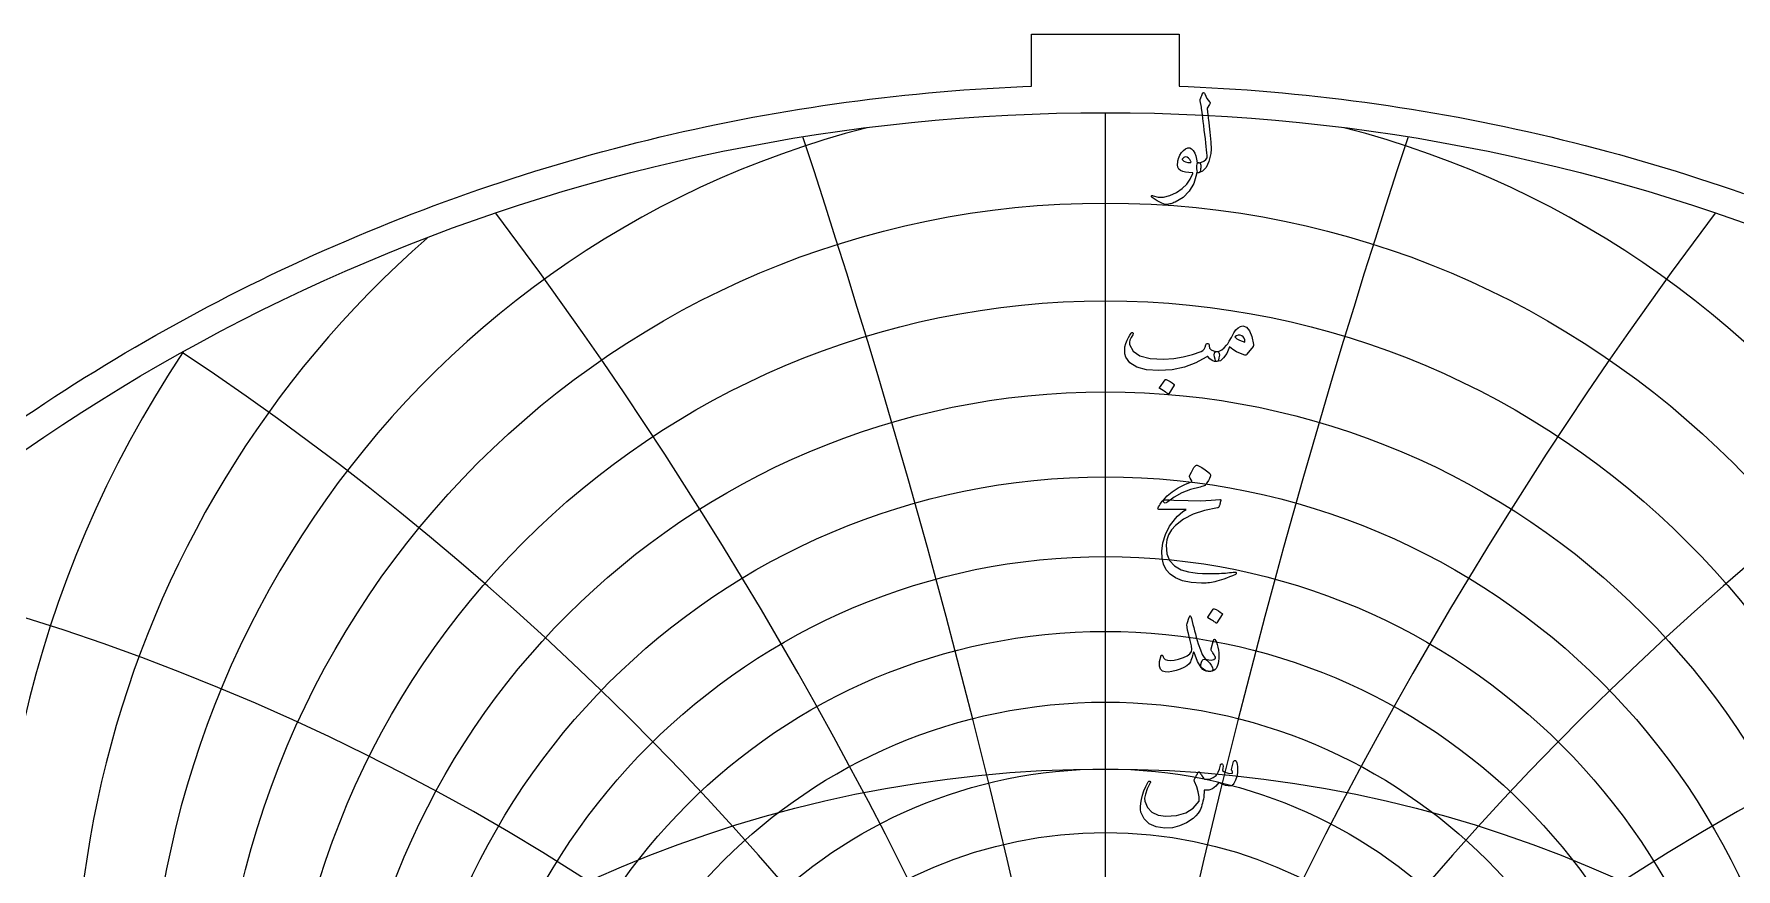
# Model space of a CAD drawing. Header units: millimetres. Extents: x -78 to 78, y -78 to 80.
# Drawn here: x -43.2 to 25.4, y 46.1 to 79.7 of the extents above; entities that cross this region are included whole.
import ezdxf

# ---------------------------------------------------------------- set-up
doc = ezdxf.new("R2010")
doc.units = ezdxf.units.MM
for name, color, linetype in [('CUT_OUTER', 1, 'Continuous'), ('ENGRAVE', 7, 'Continuous'), ('ENGRAVE_FINE', 8, 'Continuous'), ('TEXT', 5, 'Continuous')]:
    doc.layers.add(name, color=color, linetype=linetype)

msp = doc.modelspace()

# ---------------------------------------------------------------- linework, layer by layer
at = {"layer": 'CUT_OUTER'}
msp.add_lwpolyline([(-43.5214, 64.277), (-43.1261, 64.5428), (-42.7293, 64.8062), (-42.3309, 65.0672), (-41.9308, 65.3257), (-41.5292, 65.5818), (-41.126, 65.8353), (-40.7213, 66.0864), (-40.315, 66.3351), (-39.9072, 66.5812), (-39.4979, 66.8248), (-39.0872, 67.0659), (-38.6749, 67.3045), (-38.2612, 67.5405), (-37.8461, 67.774), (-37.4295, 68.0049), (-37.0115, 68.2333), (-36.5922, 68.4591), (-36.1714, 68.6824), (-35.7493, 68.903), (-35.3259, 69.1211), (-34.9011, 69.3365), (-34.475, 69.5494), (-34.0476, 69.7596), (-33.6189, 69.9672), (-33.189, 70.1722), (-32.7578, 70.3745), (-32.3253, 70.5742), (-31.8917, 70.7712), (-31.4569, 70.9655), (-31.0208, 71.1572), (-30.5836, 71.3462), (-30.1453, 71.5325), (-29.7058, 71.7161), (-29.2652, 71.8971), (-28.8235, 72.0753), (-28.3807, 72.2508), (-27.9369, 72.4236), (-27.4919, 72.5936), (-27.046, 72.7609), (-26.599, 72.9255), (-26.1511, 73.0874), (-25.7021, 73.2464), (-25.2522, 73.4028), (-24.8013, 73.5563), (-24.3495, 73.7071), (-23.8968, 73.8551), (-23.4432, 74.0004), (-22.9887, 74.1428), (-22.5333, 74.2825), (-22.0771, 74.4194), (-21.6201, 74.5534), (-21.1622, 74.6847), (-20.7036, 74.8131), (-20.2441, 74.9387), (-19.7839, 75.0615), (-19.323, 75.1815), (-18.8613, 75.2987), (-18.399, 75.413), (-17.9359, 75.5245), (-17.4721, 75.6331), (-17.0077, 75.7389), (-16.5427, 75.8418), (-16.077, 75.9419), (-15.6107, 76.0391), (-15.1439, 76.1335), (-14.6765, 76.2249), (-14.2085, 76.3136), (-13.74, 76.3993), (-13.2709, 76.4822), (-12.8014, 76.5622), (-12.3314, 76.6393), (-11.8609, 76.7135), (-11.39, 76.7848), (-10.9186, 76.8533), (-10.4468, 76.9188), (-9.9747, 76.9815), (-9.5021, 77.0412), (-9.0292, 77.0981), (-8.556, 77.152), (-8.0824, 77.2031), (-7.6086, 77.2512), (-7.1344, 77.2964), (-6.66, 77.3388), (-6.1853, 77.3782), (-5.7104, 77.4147), (-5.2353, 77.4483), (-4.76, 77.4789), (-4.2845, 77.5067), (-3.8089, 77.5315), (-3.3331, 77.5534), (-2.975, 77.5677), (-2.975, 79.665), (2.975, 79.665), (2.975, 77.5677), (3.3331, 77.5534), (3.8089, 77.5315), (4.2845, 77.5067), (4.76, 77.4789), (5.2353, 77.4483), (5.7104, 77.4147), (6.1853, 77.3782), (6.66, 77.3388), (7.1344, 77.2964), (7.6086, 77.2512), (8.0824, 77.2031), (8.556, 77.152), (9.0292, 77.0981), (9.5021, 77.0412), (9.9747, 76.9815), (10.4468, 76.9188), (10.9186, 76.8533), (11.39, 76.7848), (11.8609, 76.7135), (12.3314, 76.6393), (12.8014, 76.5622), (13.2709, 76.4822), (13.74, 76.3993), (14.2085, 76.3136), (14.6765, 76.2249), (15.1439, 76.1335), (15.6107, 76.0391), (16.077, 75.9419), (16.5427, 75.8418), (17.0077, 75.7389), (17.4721, 75.6331), (17.9359, 75.5245), (18.399, 75.413), (18.8613, 75.2987), (19.323, 75.1815), (19.7839, 75.0615), (20.2441, 74.9387), (20.7036, 74.8131), (21.1622, 74.6847), (21.6201, 74.5534), (22.0771, 74.4194), (22.5333, 74.2825), (22.9887, 74.1428), (23.4432, 74.0004), (23.8968, 73.8551), (24.3495, 73.7071), (24.8013, 73.5563), (25.2522, 73.4028), (25.7021, 73.2464)], dxfattribs=at)
at = {"layer": 'ENGRAVE'}
msp.add_lwpolyline([(0, -76.5), (0, 76.5)], dxfattribs=at)
for centre, radius in [((0, 0), 76.5), ((0, 33.551), 28.2878), ((0, 0), 50.0761), ((0, 29.7713), 17.7491)]:
    msp.add_circle(centre, radius, dxfattribs=at)
for centre, radius, start, end in [((0, 40.2027), 41.514, 131.172626, 48.827374), ((0, 52.2707), 60.202, 184.595622, 355.404378)]:
    msp.add_arc(centre, radius, start, end, dxfattribs=at)
at = {"layer": 'ENGRAVE_FINE'}
for centre, radius in [((0, 37.0862), 35.7749), ((0, 35.7741), 33.1497), ((0, 34.6008), 30.6597), ((0, 32.6121), 26.0195), ((0, 31.7732), 23.8419), ((0, 31.0251), 21.7441), ((0, 30.36), 19.716)]:
    msp.add_circle(centre, radius, dxfattribs=at)
for centre, radius, start, end in [((0, 38.5552), 38.5552, 104.428163, 75.571837), ((-338.6259, -32.5198), 343.8498, 2.969013, 18.313318), ((-338.6259, -32.5198), 343.8498, 2.969013, 18.313318), ((338.6259, -32.5198), 343.8498, 161.686682, 177.030987), ((338.6259, -32.5198), 343.8498, 161.686682, 177.030987), ((-164.0488, -32.5198), 174.5771, 5.979733, 36.962322), ((-164.0488, -32.5198), 174.5771, 5.979733, 36.962322), ((164.0488, -32.5198), 174.5771, 143.037678, 174.020267), ((164.0488, -32.5198), 174.5771, 143.037678, 174.020267), ((0, 42.055), 44.6794, 146.258009, 33.741991), ((-103.4188, -32.5198), 119.4178, 9.076124, 56.31782), ((-103.4188, -32.5198), 119.4178, 9.076124, 56.31782), ((103.4188, -32.5198), 119.4178, 123.68218, 170.923876), ((103.4188, -32.5198), 119.4178, 123.68218, 170.923876), ((0, 44.1438), 48.0849, 157.98396, 22.01604), ((-71.1583, -32.5198), 92.8905, 12.306911, 76.81627), ((-71.1583, -32.5198), 92.8905, 12.306911, 76.81627), ((71.1583, -32.5198), 92.8905, 103.18373, 167.693089), ((71.1583, -32.5198), 92.8905, 103.18373, 167.693089), ((0, 46.5083), 51.7715, 167.906186, 12.093814), ((0, 49.197), 55.7897, 176.664202, 3.335798)]:
    msp.add_arc(centre, radius, start, end, dxfattribs=at)
at = {"layer": 'TEXT'}
for points in [[(3.8229, 77.0626), (3.8535, 77.1364), (3.8772, 77.195), (3.8942, 77.2382), (3.9044, 77.2662), (3.9123, 77.284), (3.9225, 77.2968), (3.9349, 77.3044), (3.9496, 77.3069), (3.9663, 77.3041), (3.9802, 77.2956), (3.9912, 77.2815), (3.9994, 77.2617), (4.037, 77.1647), (4.082, 77.0773), (4.1343, 76.9996), (4.1939, 76.9314), (4.2106, 76.9097), (4.2154, 76.8851), (4.2083, 76.8576), (4.1894, 76.8274), (4.0899, 76.6871), (4.0967, 76.6243), (4.1034, 76.5627), (4.1102, 76.5022), (4.117, 76.4428), (4.1238, 76.3846), (4.1306, 76.3274), (4.1374, 76.2715), (4.1442, 76.2166), (4.2067, 75.7088), (4.2448, 75.3118), (4.2587, 75.0256), (4.2482, 74.8503), (4.1628, 74.5322), (4.0514, 74.2972), (3.914, 74.1454), (3.7506, 74.0767), (3.746, 74.0767), (3.7415, 74.0767), (3.737, 74.0767), (3.7325, 74.0767), (3.7056, 74.1021), (3.6883, 74.1604), (3.6807, 74.2514), (3.6827, 74.3753), (3.6869, 74.4211), (3.6997, 74.4544), (3.7209, 74.4754), (3.7506, 74.4838), (3.8654, 74.5067), (3.9609, 74.5483), (4.0373, 74.6085), (4.0944, 74.6874), (4.0906, 74.7822), (4.0837, 74.8899), (4.0736, 75.0106), (4.0605, 75.1444), (4.0445, 75.2906), (4.026, 75.4486), (4.0049, 75.6186), (3.9813, 75.8004), (3.9595, 75.9791), (3.9394, 76.1397), (3.9211, 76.2822), (3.9044, 76.4066), (3.89, 76.5129), (3.8784, 76.6012), (3.8696, 76.6713), (3.8637, 76.7233), (3.8184, 76.9812), (3.817, 77.0066), (3.8173, 77.0287), (3.8193, 77.0474), (3.8229, 77.0626)], [(3.6601, 74.0269), (3.554, 73.6545), (3.3762, 73.3426), (3.1265, 73.0912), (2.805, 72.9004), (2.76, 72.881), (2.7156, 72.8636), (2.6718, 72.8482), (2.6286, 72.8348), (2.5861, 72.8236), (2.5449, 72.815), (2.5047, 72.8089), (2.4657, 72.8054), (2.3684, 72.8192), (2.2395, 72.8698), (2.0789, 72.9572), (1.8866, 73.0813), (1.8659, 73.0992), (1.8538, 73.1164), (1.8501, 73.1331), (1.8549, 73.1492), (1.8657, 73.1616), (1.8798, 73.1673), (1.8973, 73.1662), (1.9183, 73.1583), (2.1182, 73.0935), (2.3424, 73.0938), (2.5909, 73.1591), (2.8638, 73.2895), (3.0866, 73.4407), (3.271, 73.6186), (3.4169, 73.823), (3.5243, 74.054), (3.5235, 74.0622), (3.521, 74.0687), (3.5167, 74.0736), (3.5108, 74.0767), (3.355, 74.0857), (3.2224, 74.1038), (3.1129, 74.131), (3.0267, 74.1671), (2.96, 74.2231), (2.9181, 74.3006), (2.9011, 74.3996), (2.9091, 74.52), (2.9116, 74.536), (2.9147, 74.5523), (2.9184, 74.5688), (2.9226, 74.5856), (2.9274, 74.603), (2.9328, 74.6213), (2.9387, 74.6403), (2.9452, 74.6603), (2.9984, 74.7895), (3.0629, 74.8967), (3.1387, 74.9818), (3.2257, 75.0448), (3.3148, 75.0793), (3.3965, 75.0788), (3.4709, 75.0431), (3.5379, 74.9725), (3.5965, 74.8741), (3.6408, 74.7598), (3.6711, 74.6297), (3.6872, 74.4838), (3.6961, 74.484), (3.7047, 74.4844), (3.7131, 74.4851), (3.7211, 74.4861), (3.7292, 74.4871), (3.7375, 74.4878), (3.7462, 74.4882), (3.7551, 74.4884), (3.7856, 74.4819), (3.8094, 74.4624), (3.8263, 74.4298), (3.8365, 74.3843), (3.8408, 74.3343), (3.8399, 74.2836), (3.834, 74.2325), (3.8229, 74.1807), (3.8085, 74.1352), (3.7924, 74.1027), (3.7746, 74.0832), (3.7551, 74.0767), (3.6691, 74.0767), (3.6686, 74.0685), (3.6669, 74.0574), (3.664, 74.0436), (3.6601, 74.0269)], [(3.4429, 74.5336), (3.3954, 74.6165), (3.3434, 74.675), (3.2868, 74.7092), (3.2257, 74.7191), (3.1893, 74.7095), (3.1568, 74.6942), (3.1282, 74.6733), (3.1036, 74.6467), (3.0957, 74.6326), (3.0945, 74.6173), (3.1002, 74.6009), (3.1126, 74.5834), (3.1593, 74.5424), (3.2269, 74.5144), (3.3154, 74.4994), (3.4248, 74.4974), (3.4361, 74.4997), (3.4429, 74.5065), (3.4452, 74.5178), (3.4429, 74.5336)], [(5.5376, 67.9146), (5.6793, 67.8643), (5.7966, 67.7223), (5.8897, 67.4888), (5.9584, 67.1636), (5.9609, 67.1401), (5.9595, 67.1195), (5.9541, 67.1017), (5.9448, 67.0867), (5.696, 66.7745), (5.6787, 66.7556), (5.6586, 66.744), (5.6357, 66.7397), (5.61, 66.7429), (5.4409, 66.8005), (5.282, 66.8741), (5.1333, 66.9634), (4.9947, 67.0686), (4.883, 66.8093), (4.7606, 66.6241), (4.6274, 66.513), (4.4835, 66.4759), (4.4674, 66.4819), (4.4507, 66.4997), (4.4334, 66.5294), (4.4156, 66.5709), (4.3882, 66.6739), (4.3783, 66.7564), (4.3859, 66.8186), (4.4111, 66.8605), (4.4258, 66.8704), (4.4428, 66.8775), (4.462, 66.8817), (4.4835, 66.8831), (4.5864, 66.9006), (4.6871, 66.9487), (4.7855, 67.0273), (4.8816, 67.1365), (4.9237, 67.1998), (4.9868, 67.3039), (5.0708, 67.4486), (5.1757, 67.6341), (5.2577, 67.7568), (5.3453, 67.8445), (5.4386, 67.8971), (5.5376, 67.9146)], [(1.0315, 67.6251), (1.0476, 67.6426), (1.0643, 67.65), (1.0816, 67.6471), (1.0994, 67.6341), (1.113, 67.6172), (1.1175, 67.5979), (1.113, 67.5764), (1.0994, 67.5527), (1.0304, 67.4458), (0.9863, 67.3468), (0.967, 67.2558), (0.9727, 67.1727), (1.1144, 66.8995), (1.3901, 66.7089), (1.7998, 66.6009), (2.3435, 66.5755), (2.747, 66.6052), (3.1341, 66.6671), (3.5048, 66.7612), (3.8591, 66.8876), (3.9216, 66.9247), (3.9734, 66.9815), (4.0144, 67.0581), (4.0446, 67.1546), (4.0548, 67.182), (4.0718, 67.2009), (4.0955, 67.2114), (4.1261, 67.2134), (4.1478, 67.204), (4.1634, 67.1851), (4.1727, 67.1565), (4.1758, 67.1184), (4.197, 67.0239), (4.2561, 66.9532), (4.3531, 66.9063), (4.488, 66.8831), (4.5366, 66.8724), (4.5694, 66.8447), (4.5864, 66.8), (4.5875, 66.7383), (4.5711, 66.6235), (4.5491, 66.5415), (4.5214, 66.4923), (4.488, 66.4759), (4.3888, 66.4889), (4.2946, 66.528), (4.2055, 66.593), (4.1215, 66.684), (4.1145, 66.6877), (4.1023, 66.6852), (4.0851, 66.6764), (4.0627, 66.6614), (3.6408, 66.4239), (3.1805, 66.2542), (2.6817, 66.1525), (2.1445, 66.1185), (1.6479, 66.1525), (1.2622, 66.2542), (0.9874, 66.4239), (0.8234, 66.6614), (0.7861, 66.794), (0.7736, 66.9295), (0.7861, 67.0678), (0.8234, 67.2089), (0.8737, 67.3401), (0.9252, 67.4532), (0.9778, 67.5482), (1.0315, 67.6251)], [(5.2119, 67.4713), (5.2967, 67.4006), (5.3928, 67.3423), (5.5003, 67.2965), (5.619, 67.2631), (5.6125, 67.3522), (5.5885, 67.4249), (5.5469, 67.4812), (5.4878, 67.521), (5.4197, 67.5417), (5.351, 67.5402), (5.2817, 67.5168), (5.2119, 67.4713)], [(2.4023, 65.7475), (2.408, 65.7532), (2.4159, 65.7566), (2.4261, 65.7577), (2.4385, 65.7566), (2.5265, 65.721), (2.6093, 65.6774), (2.6871, 65.6259), (2.7598, 65.5666), (2.7668, 65.5575), (2.7699, 65.5485), (2.7691, 65.5394), (2.7643, 65.5304), (2.5516, 65.1865), (2.5437, 65.1783), (2.5335, 65.1764), (2.5211, 65.1806), (2.5064, 65.1911), (2.4937, 65.2001), (2.4736, 65.2137), (2.4462, 65.2318), (2.4114, 65.2544), (2.3687, 65.2815), (2.3175, 65.3132), (2.2579, 65.3494), (2.1897, 65.3901), (2.1807, 65.3969), (2.1761, 65.4037), (2.1761, 65.4105), (2.1807, 65.4173)], [(3.8184, 61.426), (3.4231, 61.3228), (3.0742, 61.1896), (2.7716, 61.0265), (2.5155, 60.8333), (2.4761, 60.8037), (2.4397, 60.787), (2.406, 60.7833), (2.3752, 60.7926), (2.3393, 60.8353), (2.3447, 60.8955), (2.3913, 60.9733), (2.4793, 61.0686), (2.6871, 61.2411), (2.926, 61.3966), (3.1961, 61.5352), (3.4972, 61.6567), (3.4112, 61.7834), (3.3951, 61.8151), (3.3875, 61.8468), (3.3883, 61.8784), (3.3977, 61.9101), (3.4585, 62.0308), (3.5142, 62.1307), (3.5648, 62.2095), (3.6103, 62.2675), (3.6394, 62.2949), (3.668, 62.3094), (3.696, 62.3108), (3.7234, 62.2992), (3.8826, 62.2093), (4.0164, 62.125), (4.1247, 62.0464), (4.2075, 61.9734), (4.2236, 61.95), (4.2313, 61.9203), (4.2304, 61.8844), (4.2211, 61.8422), (4.1919, 61.7764), (4.1453, 61.6963), (4.0811, 61.6022), (3.9994, 61.4939), (3.9779, 61.4778), (3.9406, 61.4611), (3.8874, 61.4438), (3.8184, 61.426)], [(2.7507, 60.9012), (3.3312, 60.8808), (3.8331, 60.8786), (4.2564, 60.8944), (4.6011, 60.9284), (4.6117, 60.9296), (4.6209, 60.9289), (4.6287, 60.9262), (4.635, 60.9216), (4.6397, 60.9152), (4.6424, 60.9074), (4.6431, 60.8982), (4.6418, 60.8876), (4.6329, 60.8463), (4.6243, 60.8085), (4.6159, 60.774), (4.6079, 60.7429), (4.6001, 60.7151), (4.5926, 60.6908), (4.5854, 60.6699), (4.5785, 60.6524), (4.5638, 60.6244), (4.5468, 60.6037), (4.5276, 60.5904), (4.5061, 60.5845), (3.9836, 60.4898), (3.5289, 60.3413), (3.1421, 60.1392), (2.8231, 59.8833), (2.6619, 59.6992), (2.5449, 59.5044), (2.4719, 59.2988), (2.4431, 59.0825), (2.4708, 58.7429), (2.5811, 58.4661), (2.7739, 58.252), (3.0493, 58.1007), (3.1921, 58.0549), (3.349, 58.017), (3.5201, 57.9871), (3.7053, 57.965), (3.9044, 57.9506), (4.117, 57.9435), (4.3432, 57.9438), (4.583, 57.9514), (4.6683, 57.9562), (4.7521, 57.9616), (4.8345, 57.9675), (4.9155, 57.9741), (4.9946, 57.9811), (5.0711, 57.9888), (5.145, 57.997), (5.2164, 58.0057), (5.2382, 58.0069), (5.2537, 58.0012), (5.2631, 57.9888), (5.2662, 57.9695), (5.2645, 57.9472), (5.2594, 57.9299), (5.2509, 57.9178), (5.239, 57.9107), (5.1112, 57.8567), (4.9902, 57.8078), (4.8759, 57.764), (4.7685, 57.7252), (4.6681, 57.6913), (4.5751, 57.6619), (4.4894, 57.637), (4.4111, 57.6166), (4.3374, 57.6017), (4.2657, 57.5884), (4.196, 57.5768), (4.1283, 57.5669), (4.0623, 57.5592), (3.9977, 57.5544), (3.9345, 57.5525), (3.8727, 57.5533), (3.4508, 57.5861), (3.0991, 57.6574), (2.8174, 57.7671), (2.6059, 57.9152), (2.4507, 58.1004), (2.3424, 58.3168), (2.281, 58.5642), (2.2666, 58.8427), (2.311, 59.1882), (2.4171, 59.5236), (2.5847, 59.8488), (2.814, 60.1638), (2.9037, 60.2591), (3.0052, 60.3504), (3.1186, 60.4378), (3.2438, 60.5212), (2.149, 60.5302), (2.1227, 60.5415), (2.1117, 60.5619), (2.1159, 60.5913), (2.1354, 60.6298), (2.1722, 60.6857), (2.2055, 60.7361), (2.2355, 60.7807), (2.2621, 60.8198), (2.2853, 60.8529), (2.3051, 60.8797), (2.3215, 60.9004), (2.3345, 60.9148), (2.3639, 60.9173), (2.4431, 60.9159), (2.572, 60.9105), (2.7507, 60.9012)], [(3.4678, 56.1292), (3.4938, 56.0105), (3.5221, 55.8899), (3.5526, 55.7674), (3.5854, 55.6428), (3.6205, 55.5157), (3.6578, 55.3855), (3.6974, 55.2522), (3.7392, 55.1157), (3.8238, 54.8703), (3.901, 54.6859), (3.9708, 54.5627), (4.0333, 54.5004), (4.0879, 54.4634), (4.143, 54.4111), (4.1987, 54.3435), (4.255, 54.2607), (4.3082, 54.158), (4.3229, 54.0808), (4.2991, 54.0291), (4.2369, 54.0028), (4.0359, 54.0231), (3.858, 54.1566), (3.7033, 54.4032), (3.5719, 54.7628), (3.569, 54.7688), (3.5651, 54.773), (3.56, 54.7756), (3.5538, 54.7764), (3.5492, 54.7756), (3.5447, 54.773), (3.5402, 54.7688), (3.5357, 54.7628), (3.5229, 54.7046), (3.5074, 54.643), (3.489, 54.5779), (3.4678, 54.5095), (3.4446, 54.4447), (3.4203, 54.3907), (3.3948, 54.3475), (3.3683, 54.315), (3.2727, 54.2315), (3.1534, 54.1577), (3.0103, 54.0936), (2.8435, 54.039), (2.6738, 53.9985), (2.5268, 53.9813), (2.4023, 53.9872), (2.3006, 54.0164), (2.2135, 54.0893), (2.1739, 54.2177), (2.1818, 54.4015), (2.2372, 54.6407), (2.2426, 54.6486), (2.2497, 54.6543), (2.2584, 54.6577), (2.2689, 54.6588), (2.2813, 54.6574), (2.2915, 54.6531), (2.2994, 54.6461), (2.3051, 54.6362), (2.3266, 54.5861), (2.3503, 54.5446), (2.3763, 54.5115), (2.4046, 54.4869), (2.4928, 54.4541), (2.6127, 54.4462), (2.7643, 54.4631), (2.9475, 54.505), (3.1429, 54.5677), (3.2947, 54.6384), (3.403, 54.717), (3.4678, 54.8036), (3.4785, 54.8912), (3.461, 55.0411), (3.4152, 55.2532), (3.3411, 55.5274), (3.3055, 55.6719), (3.2846, 55.7887), (3.2783, 55.8778), (3.2868, 55.9391), (3.3728, 56.1834), (3.3821, 56.2092), (3.392, 56.2276), (3.4025, 56.2386), (3.4135, 56.2423), (3.4271, 56.2352), (3.4406, 56.214), (3.4542, 56.1786), (3.4678, 56.1292)], [(4.341, 56.5182), (4.3466, 56.5239), (4.3545, 56.5273), (4.3647, 56.5284), (4.3772, 56.5273), (4.4651, 56.4917), (4.5479, 56.4481), (4.6257, 56.3966), (4.6984, 56.3373), (4.7054, 56.3282), (4.7086, 56.3192), (4.7077, 56.3101), (4.7029, 56.3011), (4.4903, 55.9572), (4.4823, 55.949), (4.4722, 55.9471), (4.4597, 55.9513), (4.445, 55.9618), (4.4323, 55.9708), (4.4122, 55.9844), (4.3848, 56.0025), (4.35, 56.0251), (4.3073, 56.0522), (4.2561, 56.0839), (4.1965, 56.1201), (4.1283, 56.1608), (4.1193, 56.1676), (4.1148, 56.1744), (4.1148, 56.1812), (4.1193, 56.188)], [(4.3817, 54.6678), (4.3551, 54.7122), (4.3297, 54.7504), (4.3053, 54.7824), (4.2821, 54.8081), (4.2655, 54.8301), (4.2561, 54.8556), (4.2542, 54.8844), (4.2595, 54.9167), (4.3545, 55.2605), (4.3678, 55.2905), (4.3851, 55.299), (4.4063, 55.286), (4.4314, 55.2515), (4.4693, 55.1782), (4.5016, 55.0897), (4.5282, 54.9859), (4.5491, 54.8669), (4.5612, 54.7527), (4.566, 54.6407), (4.5635, 54.531), (4.5536, 54.4235), (4.5375, 54.3299), (4.5163, 54.2482), (4.49, 54.1784), (4.4586, 54.1204), (4.4199, 54.0774), (4.367, 54.0435), (4.3, 54.0186), (4.2188, 54.0028), (4.1357, 53.9997), (4.0582, 54.013), (3.9864, 54.0427), (3.9202, 54.0887), (3.869, 54.1473), (3.8422, 54.2143), (3.8396, 54.2898), (3.8614, 54.3738), (3.8962, 54.4425), (3.9372, 54.4857), (3.9844, 54.5036), (4.0378, 54.4959), (4.1611, 54.4662), (4.2686, 54.4631), (4.3602, 54.4866), (4.436, 54.5366), (4.4377, 54.5499), (4.4292, 54.5762), (4.4105, 54.6155), (4.3817, 54.6678)], [(5.1621, 50.3782), (5.17, 50.398), (5.1802, 50.4121), (5.1926, 50.4206), (5.2073, 50.4235), (5.2263, 50.4212), (5.2424, 50.4144), (5.2557, 50.4031), (5.2662, 50.3873), (5.2919, 50.3307), (5.3103, 50.2606), (5.3213, 50.1769), (5.325, 50.0796), (5.3151, 49.9207), (5.2854, 49.7697), (5.2359, 49.6266), (5.1666, 49.4915), (5.1429, 49.459), (5.1169, 49.4338), (5.0886, 49.416), (5.058, 49.4055), (4.9475, 49.3984), (4.8284, 49.418), (4.7009, 49.464), (4.5649, 49.5367), (4.4504, 49.3798), (4.3149, 49.2754), (4.1586, 49.2237), (3.9813, 49.2245), (3.9755, 49.1291), (3.9672, 49.0374), (3.9563, 48.9493), (3.9428, 48.8649), (3.9269, 48.7836), (3.9083, 48.7048), (3.8873, 48.6286), (3.8637, 48.555), (3.8088, 48.4221), (3.7347, 48.2994), (3.6414, 48.1868), (3.5289, 48.0845), (3.2656, 47.9091), (2.9871, 47.7859), (2.6933, 47.7146), (2.3842, 47.6954), (2.0362, 47.7426), (1.761, 47.8662), (1.5589, 48.0661), (1.4296, 48.3423), (1.4121, 48.4419), (1.4093, 48.5595), (1.4212, 48.6952), (1.4477, 48.849), (1.4904, 49.0176), (1.5507, 49.1929), (1.6284, 49.375), (1.7237, 49.5639), (1.7314, 49.5757), (1.7407, 49.5842), (1.7517, 49.5893), (1.7644, 49.591), (1.7772, 49.5899), (1.7882, 49.5865), (1.7975, 49.5808), (1.8052, 49.5729), (1.8102, 49.5613), (1.8119, 49.5492), (1.8102, 49.5364), (1.8052, 49.5231), (1.6841, 49.2718), (1.6061, 49.0651), (1.571, 48.903), (1.5789, 48.7857), (1.6932, 48.527), (1.873, 48.3389), (2.1185, 48.2216), (2.4295, 48.1749), (2.8644, 48.2026), (3.2325, 48.3129), (3.534, 48.5058), (3.7687, 48.7812), (3.7678, 48.9627), (3.7381, 49.1544), (3.6796, 49.3563), (3.5922, 49.5684), (3.5812, 49.5899), (3.5752, 49.6091), (3.5744, 49.6261), (3.5786, 49.6408), (3.603, 49.6912), (3.6261, 49.7386), (3.6482, 49.7829), (3.6691, 49.824), (3.6889, 49.8615), (3.7076, 49.8947), (3.7251, 49.9237), (3.7415, 49.9484), (3.7508, 49.9589), (3.7607, 49.9631), (3.7712, 49.9611), (3.7822, 49.9529), (3.7879, 49.9467), (3.7958, 49.9371), (3.806, 49.9241), (3.8184, 49.9077), (3.8326, 49.8879), (3.8478, 49.8647), (3.8642, 49.8381), (3.8818, 49.8082), (3.9174, 49.7505), (3.9474, 49.7086), (3.9717, 49.6826), (3.9903, 49.6724), (4.108, 49.6625), (4.2256, 49.6826), (4.3432, 49.7327), (4.4609, 49.8127), (4.5036, 49.8659), (4.5457, 49.9529), (4.5872, 50.074), (4.6282, 50.2289), (4.6322, 50.2436), (4.6396, 50.2561), (4.6503, 50.2662), (4.6644, 50.2742), (4.6777, 50.2793), (4.6905, 50.2809), (4.7026, 50.2793), (4.7142, 50.2742), (4.7315, 50.2459), (4.738, 50.1927), (4.7337, 50.1147), (4.7187, 50.0118), (4.8101, 49.9558), (4.9076, 49.919), (5.0114, 49.9015), (5.1214, 49.9032), (5.12, 49.9363), (5.1157, 49.9631), (5.1087, 49.9838), (5.0988, 49.9982), (5.0875, 50.0118), (5.0807, 50.0253), (5.0784, 50.0389), (5.0807, 50.0525)]]:
    msp.add_lwpolyline(points, close=True, dxfattribs=at)

doc.saveas('drawing.dxf')
